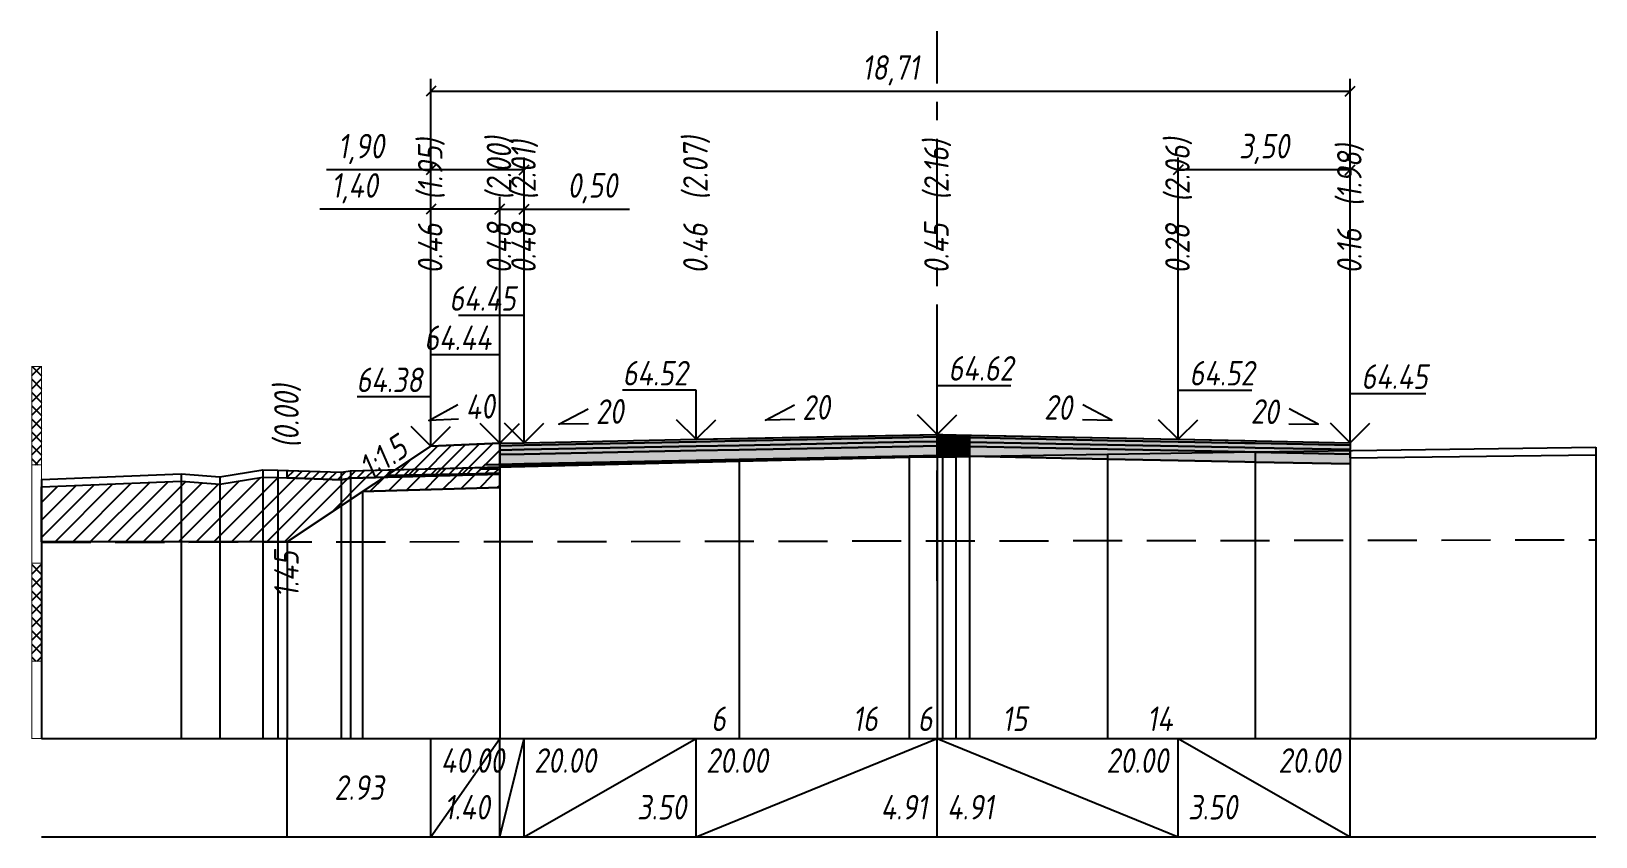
# Model space of a CAD drawing. Extents: x -717 to 1451, y -133302 to 233.
# Drawn here: x 78.9 to 238.2, y -127682 to -127600 of the extents above; entities that cross this region are included whole.
import ezdxf
from ezdxf.enums import TextEntityAlignment as Align

# ---------------------------------------------------------------- set-up
doc = ezdxf.new("R2010")
doc.units = 0
doc.linetypes.add('осевая2', pattern=[1.125, 0.75, -0.125, 0.125, -0.125])
doc.linetypes.add('штриховая', pattern=[0.75, 0.5, -0.25])
for name, color, linetype in [('Интерполированный поперечник', 2, 'Continuous'), ('Код_514', 1, 'Continuous'), ('Контур_0', 7, 'Continuous'), ('Контур_2521', 7, 'Continuous'), ('Контур_2564', 7, 'Continuous'), ('Контур_2660', 7, 'Continuous'), ('Контур_2665', 7, 'Continuous'), ('Контур_400', 7, 'Continuous'), ('Контур_508', 7, 'Continuous'), ('Контур_512', 7, 'Continuous'), ('Контур_513', 7, 'Continuous'), ('Контур_818', 7, 'Continuous'), ('Красный поперечник', 1, 'Continuous'), ('Линейка абсолютных высот', 7, 'Continuous'), ('Объём_2501', 7, 'Continuous'), ('Объём_2564', 7, 'Continuous'), ('Объём_2650', 7, 'Continuous'), ('Объём_2660', 7, 'Continuous'), ('Объём_2661', 7, 'Continuous'), ('Объём_2665', 7, 'Continuous'), ('Объём_2666', 7, 'Continuous'), ('Объём_2667', 7, 'Continuous'), ('Объём_2668', 7, 'Continuous'), ('Объём_2669', 7, 'Continuous'), ('Объём_2675', 7, 'Continuous'), ('Ось', 1, 'осевая2'), ('Откосы', 7, 'Continuous'), ('Отметки покрытия', 7, 'Continuous'), ('Рабочие отметки', 7, 'Continuous'), ('Рабочие отметки доп.', 7, 'Continuous'), ('Слои выравнивания', 7, 'Continuous'), ('Таблица', 7, 'Continuous'), ('Уклоны проезжей части', 7, 'Continuous'), ('Черный поперечник', 3, 'Continuous')]:
    doc.layers.add(name, color=color, linetype=linetype)
for name, color, linetype, true_color in [('Контур_2540', 2, 'Continuous', 0xffff00), ('Контур_2560', 2, 'Continuous', 0xffff00), ('Контур_2561', 7, 'Continuous', 0xff8040), ('Контур_2562', 3, 'Continuous', 0x00ff00), ('Контур_2563', 7, 'Continuous', 0xff8000), ('Контур_2570', 7, 'Continuous', 0x80ff00), ('Контур_2725', 7, 'Continuous', 0x323232), ('Контур_2736', 4, 'Continuous', 0x00ffff), ('Контур_2737', 4, 'Continuous', 0x00ffff), ('Контур_2738', 4, 'Continuous', 0x00ffff), ('Контур_2739', 4, 'Continuous', 0x00ffff), ('Контур_2741', 4, 'Continuous', 0x00ffff), ('Контур_2742', 4, 'Continuous', 0x00ffff), ('Контур_2743', 4, 'Continuous', 0x00ffff), ('Контур_2744', 7, 'Continuous', 0xa4ffff), ('Контур_2745', 7, 'Continuous', 0xa4ffff), ('Контур_2747', 4, 'Continuous', 0x00ffff), ('Контур_2748', 4, 'Continuous', 0x00ffff), ('Контур_2749', 4, 'Continuous', 0x00ffff), ('Контур_2750', 4, 'Continuous', 0x00ffff), ('Контур_2751', 4, 'Continuous', 0x00ffff), ('Контур_2752', 4, 'Continuous', 0x00ffff), ('Контур_2760', 7, 'Continuous', 0x323232), ('Контур_2761', 7, 'Continuous', 0x323232), ('Контур_2762', 7, 'Continuous', 0x323232), ('Контур_2763', 7, 'Continuous', 0x323232), ('Контур_2764', 7, 'Continuous', 0x323232), ('Контур_2765', 7, 'Continuous', 0x323232), ('Контур_402', 7, 'Continuous', 0xff6464), ('Контур_703', 4, 'Continuous', 0x00ffff), ('Контур_705', 4, 'Continuous', 0x00ffff), ('Контур_707', 4, 'Continuous', 0x00ffff), ('Контур_720', 131, 'Continuous', 0xaaffff), ('Объём_2520', 7, 'Continuous', 0x80ffff), ('Объём_2540', 2, 'Continuous', 0xffff00), ('Объём_2560', 2, 'Continuous', 0xffff00), ('Объём_2561', 7, 'Continuous', 0xff8040), ('Объём_2562', 3, 'Continuous', 0x00ff00), ('Объём_2563', 7, 'Continuous', 0xff8000), ('Объём_2570', 7, 'Continuous', 0x80ff00), ('Объём_2600', 7, 'Continuous', 0x808000)]:
    doc.layers.add(name, color=color, linetype=linetype, true_color=true_color)
doc.styles.get("Standard").update_dxf_attribs({"font": 'txt', "height": 2.5})
doc.styles.add('М', font='romand.shx', dxfattribs={"width": 0.8, "oblique": 10, "height": 2.5})
doc.dimstyles.new('ISO-25', dxfattribs={"dimtxt": 2.5, "dimasz": 2.5, "dimexe": 1.25, "dimexo": 0.625, "dimtad": 1, "dimtxsty": 'Standard', "dimcen": 2.5, "dimadec": 0, "dimazin": 0, "dimtfac": 1, "dimtmove": 0, "dimatfit": 3, "dimfxl": 1, "dimarcsym": 0})
pattern_1 = [(45.00000125, (0, 0), (-0.6735192404, 0.673519211), []), (135.0000003, (0, 0), (-0.673519222, -0.67351923), [])]

# ---------------------------------------------------------------- blocks, each defined once
blk = doc.blocks.new('_Oblique')
at = {"color": 0, "linetype": 'ByBlock', "lineweight": -2}
blk.add_line((-0.5, -0.5), (0.5, 0.5), dxfattribs=at)
blk = doc.blocks.new('*D2701')
at = {"color": 0, "lineweight": -2, "transparency": 16777216}
for p, q in [((119.63, -127641.68), (119.63, -127616.89)), ((126.63, -127641.4), (126.63, -127616.89)), ((119.63, -127618.14), (108.32, -127618.14)), ((126.63, -127618.14), (119.63, -127618.14))]:
    blk.add_line(p, q, dxfattribs=at)
at = {"layer": 'Defpoints', "color": 0, "transparency": 16777216}
for p in [(126.63, -127618.14), (119.63, -127642.31), (126.63, -127642.03)]:
    blk.add_point(p, dxfattribs=at)
at = {"color": 0, "lineweight": -2, "transparency": 16777216, "rotation": 180}
blk.add_blockref('_Oblique', (119.63, -127618.14), dxfattribs=at)
at = {"color": 0, "lineweight": -2, "transparency": 16777216}
blk.add_blockref('_Oblique', (126.63, -127618.14), dxfattribs=at)
at = {"color": 0, "transparency": 16777216, "insert": (111.86, -127616.02), "char_height": 2.5, "width": 8.75, "attachment_point": 5, "style": 'М'}
blk.add_mtext('1,40', dxfattribs=at)
blk = doc.blocks.new('*D2702')
at = {"color": 0, "lineweight": -2, "transparency": 16777216}
for p, q in [((126.63, -127641.4), (126.63, -127616.89)), ((129.13, -127641.35), (129.13, -127616.89)), ((126.63, -127618.14), (129.13, -127618.14)), ((129.13, -127618.14), (139.83, -127618.14))]:
    blk.add_line(p, q, dxfattribs=at)
at = {"layer": 'Defpoints', "color": 0, "transparency": 16777216}
for p in [(129.13, -127618.14), (126.63, -127642.03), (129.13, -127641.98)]:
    blk.add_point(p, dxfattribs=at)
at = {"color": 0, "lineweight": -2, "transparency": 16777216, "rotation": 180}
blk.add_blockref('_Oblique', (126.63, -127618.14), dxfattribs=at)
at = {"color": 0, "lineweight": -2, "transparency": 16777216}
blk.add_blockref('_Oblique', (129.13, -127618.14), dxfattribs=at)
at = {"color": 0, "transparency": 16777216, "insert": (136.07, -127616.02), "char_height": 2.5, "width": 9.1667, "attachment_point": 5, "style": 'М'}
blk.add_mtext('0,50', dxfattribs=at)
blk = doc.blocks.new('*D2703')
at = {"color": 0, "lineweight": -2, "transparency": 16777216}
for p, q in [((195.7, -127641), (195.7, -127612.89)), ((213.2, -127641.35), (213.2, -127612.89)), ((213.2, -127614.14), (195.7, -127614.14))]:
    blk.add_line(p, q, dxfattribs=at)
at = {"layer": 'Defpoints', "color": 0, "transparency": 16777216}
for p in [(195.7, -127614.14), (195.7, -127641.63), (213.2, -127641.98)]:
    blk.add_point(p, dxfattribs=at)
at = {"color": 0, "lineweight": -2, "transparency": 16777216, "rotation": 180}
blk.add_blockref('_Oblique', (195.7, -127614.14), dxfattribs=at)
at = {"color": 0, "lineweight": -2, "transparency": 16777216}
blk.add_blockref('_Oblique', (213.2, -127614.14), dxfattribs=at)
at = {"color": 0, "transparency": 16777216, "insert": (204.45, -127612.02), "char_height": 2.5, "width": 9.5833, "attachment_point": 5, "style": 'М'}
blk.add_mtext('3,50', dxfattribs=at)
blk = doc.blocks.new('*D2704')
at = {"color": 0, "lineweight": -2, "transparency": 16777216}
for p, q in [((119.63, -127641.68), (119.63, -127612.89)), ((129.13, -127641.35), (129.13, -127612.89)), ((119.63, -127614.14), (108.99, -127614.14)), ((129.13, -127614.14), (119.63, -127614.14))]:
    blk.add_line(p, q, dxfattribs=at)
at = {"layer": 'Defpoints', "color": 0, "transparency": 16777216}
for p in [(129.13, -127614.14), (119.63, -127642.31), (129.13, -127641.98)]:
    blk.add_point(p, dxfattribs=at)
at = {"color": 0, "lineweight": -2, "transparency": 16777216, "rotation": 180}
blk.add_blockref('_Oblique', (119.63, -127614.14), dxfattribs=at)
at = {"color": 0, "lineweight": -2, "transparency": 16777216}
blk.add_blockref('_Oblique', (129.13, -127614.14), dxfattribs=at)
at = {"color": 0, "transparency": 16777216, "insert": (112.53, -127612.02), "char_height": 2.5, "width": 8.75, "attachment_point": 5, "style": 'М'}
blk.add_mtext('1,90', dxfattribs=at)
blk = doc.blocks.new('*D2705')
at = {"color": 0, "lineweight": -2, "transparency": 16777216}
for p, q in [((119.63, -127641.68), (119.63, -127604.89)), ((119.63, -127606.14), (213.2, -127606.14)), ((213.2, -127641.35), (213.2, -127604.89))]:
    blk.add_line(p, q, dxfattribs=at)
at = {"layer": 'Defpoints', "color": 0, "transparency": 16777216}
for p in [(213.2, -127606.14), (119.63, -127642.31), (213.2, -127641.98)]:
    blk.add_point(p, dxfattribs=at)
at = {"color": 0, "lineweight": -2, "transparency": 16777216, "rotation": 180}
blk.add_blockref('_Oblique', (119.63, -127606.14), dxfattribs=at)
at = {"color": 0, "lineweight": -2, "transparency": 16777216}
blk.add_blockref('_Oblique', (213.2, -127606.14), dxfattribs=at)
at = {"color": 0, "transparency": 16777216, "insert": (166.42, -127604.02), "char_height": 2.5, "width": 10.8333, "attachment_point": 5, "style": 'М'}
blk.add_mtext('18,71', dxfattribs=at)

msp = doc.modelspace()

# ---------------------------------------------------------------- hatches: boundary and pattern name
at = {"layer": 'Линейка абсолютных высот'}
h = msp.add_hatch(dxfattribs=at)
h.set_pattern_fill('ANSI37', scale=0.3, style=0)
h.set_pattern_definition(pattern_1)
h.paths.add_polyline_path([(80, -127644.151), (80, -127634.151), (79, -127634.151), (79, -127644.151)])
h = msp.add_hatch(dxfattribs=at)
h.set_pattern_fill('ANSI37', scale=0.3, style=0)
h.set_pattern_definition(pattern_1)
h.paths.add_polyline_path([(80, -127664.151), (80, -127654.151), (79, -127654.151), (79, -127664.151)])
at = {"layer": 'Объём_2563'}
h = msp.add_hatch(dxfattribs=at)
h.set_pattern_fill('ANSI31', color=256, scale=0.3)
h.paths.add_polyline_path([(119.633, -127642.245), (126.633, -127641.965), (126.633, -127644.115), (125.133, -127644.145), (124.214, -127645.063), (115.133, -127645.245)])
at = {"layer": 'Объём_2570'}
h = msp.add_hatch(dxfattribs=at)
h.set_pattern_fill('ANSI31', color=256, scale=0.2)
h.paths.add_polyline_path([(126.633, -127645.126), (111.43, -127645.504), (110.509, -127645.67), (105, -127645.493), (105, -127644.743), (110.509, -127644.92), (111.43, -127644.754), (126.633, -127644.376)])
at = {"layer": 'Объём_2600'}
h = msp.add_hatch(dxfattribs=at)
h.set_pattern_fill('ANSI31', color=6, scale=0.4)
h.paths.add_polyline_path([(112.682, -127646.879), (105, -127652), (80, -127652), (80, -127646.388), (94.197, -127645.833), (98.129, -127646.137), (102.521, -127645.429), (104.055, -127645.462), (110.509, -127645.67), (111.43, -127645.504), (126.633, -127645.126), (126.633, -127646.46)])
at = {"layer": 'Слои выравнивания'}
for color, points in [(2, [(126.633, -127641.965), (129.133, -127641.915), (146.633, -127641.565), (151.001, -127641.477), (168.3, -127641.132), (171.166, -127641.074), (171.166, -127641.324), (168.3, -127641.382), (151.001, -127641.727), (146.633, -127641.815), (129.133, -127642.165), (126.633, -127642.215)]), (2, [(171.166, -127641.074), (171.707, -127641.085), (171.707, -127641.335), (171.166, -127641.324)]), (2, [(171.707, -127641.085), (173.079, -127641.112), (173.079, -127641.362), (171.707, -127641.335)]), (2, [(173.079, -127641.112), (174.451, -127641.14), (174.451, -127641.39), (173.079, -127641.362)]), (2, [(174.451, -127641.14), (188.494, -127641.421), (195.699, -127641.565), (202.475, -127641.7), (203.541, -127641.722), (213.199, -127641.915), (213.199, -127642.165), (203.541, -127641.972), (202.475, -127641.95), (195.699, -127641.815), (188.494, -127641.671), (174.451, -127641.39)]), (3, [(126.633, -127642.215), (129.133, -127642.165), (146.633, -127641.815), (151.001, -127641.727), (168.3, -127641.382), (171.166, -127641.324), (171.166, -127641.774), (168.3, -127641.832), (151.001, -127642.177), (146.633, -127642.265), (129.133, -127642.615), (126.633, -127642.665)]), (4, [(126.633, -127642.665), (129.133, -127642.615), (146.633, -127642.265), (151.001, -127642.177), (168.3, -127641.832), (171.166, -127641.774), (171.166, -127642.224), (168.3, -127642.282), (151.001, -127642.627), (146.633, -127642.715), (129.133, -127643.065), (126.633, -127643.115)]), (5, [(126.633, -127643.115), (129.133, -127643.065), (146.633, -127642.715), (151.001, -127642.627), (168.3, -127642.282), (171.166, -127642.224), (171.166, -127643.224), (168.3, -127643.282), (151.001, -127643.627), (146.633, -127643.715), (129.133, -127644.065), (126.633, -127644.115)]), (3, [(171.166, -127641.324), (171.707, -127641.335), (171.707, -127641.785), (171.166, -127641.774)]), (4, [(171.166, -127641.774), (171.707, -127641.785), (171.707, -127642.235), (171.166, -127642.224)]), (5, [(171.166, -127642.224), (171.707, -127642.235), (171.707, -127643.235), (171.166, -127643.224)]), (3, [(171.707, -127641.335), (173.079, -127641.362), (173.079, -127641.812), (171.707, -127641.785)]), (4, [(171.707, -127641.785), (173.079, -127641.812), (173.079, -127642.262), (171.707, -127642.235)]), (5, [(171.707, -127642.235), (173.079, -127642.262), (173.079, -127643.262), (171.707, -127643.235)]), (3, [(173.079, -127641.362), (174.451, -127641.39), (174.451, -127641.84), (173.079, -127641.812)]), (4, [(173.079, -127641.812), (174.451, -127641.84), (174.451, -127642.29), (173.079, -127642.262)]), (5, [(173.079, -127642.262), (174.451, -127642.29), (174.451, -127643.29), (173.079, -127643.262)]), (3, [(174.451, -127641.39), (188.494, -127641.671), (195.699, -127641.815), (202.475, -127641.95), (203.541, -127641.972), (213.199, -127642.165), (213.199, -127642.615), (203.541, -127642.422), (202.475, -127642.4), (195.699, -127642.265), (188.494, -127642.121), (174.451, -127641.84)]), (4, [(174.451, -127641.84), (188.494, -127642.121), (195.699, -127642.265), (202.475, -127642.4), (203.541, -127642.422), (213.199, -127642.615), (213.199, -127643.065), (203.541, -127642.872), (202.475, -127642.85), (195.699, -127642.715), (188.494, -127642.571), (174.451, -127642.29)]), (5, [(174.451, -127642.29), (188.494, -127642.571), (195.699, -127642.715), (202.475, -127642.85), (203.541, -127642.872), (213.199, -127643.065), (213.199, -127644.065), (203.541, -127643.872), (202.475, -127643.85), (195.699, -127643.715), (188.494, -127643.571), (174.451, -127643.29)]), (7, [(126.633, -127644.115), (129.133, -127644.065), (146.633, -127643.715), (151.001, -127643.627), (168.3, -127643.282), (171.166, -127643.224), (171.166, -127643.274), (168.3, -127643.332), (151.001, -127643.677), (146.633, -127643.765), (129.133, -127644.115), (126.633, -127644.165)]), (6, [(126.633, -127644.165), (129.133, -127644.115), (146.633, -127643.765), (151.001, -127643.677), (168.3, -127643.332), (171.166, -127643.274), (171.166, -127643.344), (168.3, -127643.391), (151.001, -127643.77), (146.633, -127643.879), (129.133, -127644.314), (126.633, -127644.376)]), (7, [(171.166, -127643.224), (171.707, -127643.235), (171.707, -127643.285), (171.166, -127643.274)]), (6, [(171.166, -127643.274), (171.707, -127643.285), (171.707, -127643.335), (171.166, -127643.344)]), (7, [(171.707, -127643.235), (173.079, -127643.262), (173.079, -127643.312), (171.707, -127643.285)]), (6, [(171.707, -127643.285), (173.079, -127643.312), (173.079, -127643.362), (171.707, -127643.335)]), (7, [(173.079, -127643.262), (174.451, -127643.29), (174.451, -127643.34), (173.079, -127643.312)])]:
    msp.add_hatch(color=color, dxfattribs=at).paths.add_polyline_path(points)

# ---------------------------------------------------------------- linework, layer by layer
at = {"layer": 'Интерполированный поперечник', "linetype": 'штриховая', "ltscale": 10, "flags": 128}
msp.add_lwpolyline([(80, -127652.039), (238.199, -127651.791)], dxfattribs=at)
at = {"layer": 'Код_514'}
for p, q in [((105, -127682), (105, -127672)), ((119.633, -127682), (119.633, -127672)), ((119.633, -127682), (126.633, -127672)), ((126.633, -127682), (126.633, -127672)), ((126.633, -127682), (129.133, -127672)), ((129.133, -127682), (129.133, -127672)), ((129.133, -127682), (146.633, -127672)), ((146.633, -127682), (146.633, -127672)), ((146.633, -127682), (171.166, -127672)), ((171.166, -127682), (171.166, -127672)), ((171.166, -127672), (195.699, -127682)), ((195.699, -127682), (195.699, -127672)), ((195.699, -127672), (213.199, -127682)), ((213.199, -127682), (213.199, -127672))]:
    msp.add_line(p, q, dxfattribs=at)
at = {"layer": 'Контур_0', "flags": 128}
for points in [[(119.633, -127642.245), (105, -127652), (105, -127652), (105, -127652), (105, -127652), (105, -127652), (105, -127652), (105, -127652), (105, -127652), (105, -127652), (105, -127652), (105, -127652), (105, -127652), (105, -127652), (105, -127652), (105, -127652)], [(119.633, -127642.245), (105, -127652), (105, -127652), (105, -127652), (105, -127652), (105, -127652), (105, -127652), (105, -127652), (105, -127652), (105, -127652), (105, -127652), (105, -127652), (105, -127652), (105, -127652), (105, -127652), (105, -127652), (105, -127652), (105, -127652), (105, -127652), (105, -127652), (105, -127652), (105, -127652), (105, -127652), (105, -127652), (105, -127652), (105, -127652), (105, -127652), (105, -127652), (105, -127652), (105, -127652)], [(213.199, -127641.915), (213.199, -127645.965)], [(115.133, -127645.245), (124.214, -127645.063), (125.133, -127644.145), (126.633, -127644.115)], [(125.133, -127644.145), (126.633, -127644.115), (126.633, -127645.015), (124.214, -127645.063), (125.133, -127644.145), (125.133, -127644.145)]]:
    msp.add_lwpolyline(points, dxfattribs=at)
at = {"layer": 'Контур_2521', "color": 250, "flags": 128}
msp.add_lwpolyline([(124.674, -127644.604), (126.633, -127644.565)], dxfattribs=at)
at = {"layer": 'Контур_2540', "flags": 128}
msp.add_lwpolyline([(124.214, -127645.063), (126.633, -127645.015), (126.633, -127646.46), (112.682, -127646.879), (115.133, -127645.245), (124.214, -127645.063), (124.214, -127645.063)], dxfattribs=at)
at = {"layer": 'Контур_2560', "flags": 128}
msp.add_lwpolyline([(119.633, -127642.245), (119.633, -127642.245), (119.633, -127642.245), (126.633, -127641.965)], dxfattribs=at)
at = {"layer": 'Контур_2561', "flags": 128}
msp.add_lwpolyline([(126.633, -127641.965), (126.633, -127641.965), (119.633, -127642.245), (119.633, -127642.245), (126.633, -127641.965)], dxfattribs=at)
at = {"layer": 'Контур_2562', "flags": 128}
msp.add_lwpolyline([(119.633, -127642.245), (119.633, -127642.245), (119.633, -127642.245), (119.633, -127642.245), (119.633, -127642.245)], dxfattribs=at)
at = {"layer": 'Контур_2563', "flags": 128}
msp.add_lwpolyline([(119.633, -127642.245), (126.633, -127641.965), (126.633, -127644.115), (125.133, -127644.145), (124.214, -127645.063), (115.133, -127645.245), (119.633, -127642.245), (119.633, -127642.245)], dxfattribs=at)
at = {"layer": 'Контур_2564', "flags": 128}
msp.add_lwpolyline([(119.633, -127642.245), (126.633, -127641.965)], dxfattribs=at)
at = {"layer": 'Контур_2570', "flags": 128}
for points in [[(213.199, -127643.458), (238.199, -127643.129)], [(80, -127646.388), (94.197, -127645.833), (98.129, -127646.137), (102.521, -127645.429), (104.055, -127645.462), (110.509, -127645.67), (111.43, -127645.504), (126.633, -127645.126)]]:
    msp.add_lwpolyline(points, dxfattribs=at)
at = {"layer": 'Контур_2660', "flags": 128}
msp.add_lwpolyline([(112.682, -127646.879), (126.633, -127646.46)], dxfattribs=at)
at = {"layer": 'Контур_2665', "flags": 128}
msp.add_lwpolyline([(119.633, -127642.245), (119.633, -127642.245)], dxfattribs=at)
at = {"layer": 'Контур_2725', "flags": 128}
msp.add_lwpolyline([(126.633, -127644.376), (129.133, -127644.314), (146.633, -127643.879), (151.001, -127643.77), (168.3, -127643.391), (171.166, -127643.344), (171.707, -127643.335), (173.079, -127643.362), (173.079, -127643.312), (174.451, -127643.34), (174.451, -127643.29), (188.494, -127643.571), (195.699, -127643.715), (202.475, -127643.85), (203.541, -127643.872), (213.199, -127644.065)], dxfattribs=at)
at = {"layer": 'Контур_2736', "flags": 128}
msp.add_lwpolyline([(119.633, -127642.245), (105, -127652)], dxfattribs=at)
at = {"layer": 'Контур_2737', "flags": 128}
msp.add_lwpolyline([(105, -127652), (105, -127652)], dxfattribs=at)
at = {"layer": 'Контур_2738', "flags": 128}
msp.add_lwpolyline([(105, -127652), (105, -127652)], dxfattribs=at)
at = {"layer": 'Контур_2739', "flags": 128}
msp.add_lwpolyline([(105, -127652), (105, -127652)], dxfattribs=at)
at = {"layer": 'Контур_2741', "flags": 128}
msp.add_lwpolyline([(105, -127652), (105, -127652)], dxfattribs=at)
at = {"layer": 'Контур_2742', "flags": 128}
msp.add_lwpolyline([(105, -127652), (105, -127652)], dxfattribs=at)
at = {"layer": 'Контур_2743', "flags": 128}
msp.add_lwpolyline([(105, -127652), (105, -127652)], dxfattribs=at)
at = {"layer": 'Контур_2744', "flags": 128}
msp.add_lwpolyline([(105, -127652), (105, -127652)], dxfattribs=at)
msp.add_lwpolyline([(105, -127652), (105, -127652)], dxfattribs=at)
msp.add_lwpolyline([(105, -127652), (105, -127652)], dxfattribs=at)
msp.add_lwpolyline([(105, -127652), (105, -127652)], dxfattribs=at)
msp.add_lwpolyline([(105, -127652), (105, -127652)], dxfattribs=at)
msp.add_lwpolyline([(105, -127652), (105, -127652)], dxfattribs=at)
at = {"layer": 'Контур_2745', "flags": 128}
msp.add_lwpolyline([(105, -127652), (105, -127652)], dxfattribs=at)
msp.add_lwpolyline([(105, -127652), (105, -127652)], dxfattribs=at)
msp.add_lwpolyline([(105, -127652), (105, -127652)], dxfattribs=at)
msp.add_lwpolyline([(105, -127652), (105, -127652)], dxfattribs=at)
msp.add_lwpolyline([(105, -127652), (105, -127652)], dxfattribs=at)
msp.add_lwpolyline([(105, -127652), (105, -127652)], dxfattribs=at)
at = {"layer": 'Контур_2747', "flags": 128}
msp.add_lwpolyline([(105, -127652), (105, -127652)], dxfattribs=at)
at = {"layer": 'Контур_2748', "flags": 128}
msp.add_lwpolyline([(105, -127652), (105, -127652)], dxfattribs=at)
at = {"layer": 'Контур_2749', "flags": 128}
msp.add_lwpolyline([(105, -127652), (105, -127652)], dxfattribs=at)
at = {"layer": 'Контур_2750', "flags": 128}
msp.add_lwpolyline([(105, -127652), (105, -127652)], dxfattribs=at)
at = {"layer": 'Контур_2751', "flags": 128}
msp.add_lwpolyline([(105, -127652), (105, -127652)], dxfattribs=at)
at = {"layer": 'Контур_2752', "flags": 128}
msp.add_lwpolyline([(105, -127652), (105, -127652)], dxfattribs=at)
at = {"layer": 'Контур_2760', "flags": 128}
msp.add_lwpolyline([(126.633, -127641.965), (129.133, -127641.915), (146.633, -127641.565), (151.001, -127641.477), (168.3, -127641.132), (171.166, -127641.074), (171.707, -127641.085), (173.079, -127641.112), (174.451, -127641.14), (188.494, -127641.421), (195.699, -127641.565), (202.475, -127641.7), (203.541, -127641.722), (213.199, -127641.915)], dxfattribs=at)
at = {"layer": 'Контур_2761', "flags": 128}
msp.add_lwpolyline([(126.633, -127642.215), (129.133, -127642.165), (146.633, -127641.815), (151.001, -127641.727), (168.3, -127641.382), (171.166, -127641.324), (171.707, -127641.335), (173.079, -127641.362), (174.451, -127641.39), (188.494, -127641.671), (195.699, -127641.815), (202.475, -127641.95), (203.541, -127641.972), (213.199, -127642.165)], dxfattribs=at)
at = {"layer": 'Контур_2762', "flags": 128}
msp.add_lwpolyline([(126.633, -127642.665), (129.133, -127642.615), (146.633, -127642.265), (151.001, -127642.177), (168.3, -127641.832), (171.166, -127641.774), (171.707, -127641.785), (173.079, -127641.812), (174.451, -127641.84), (188.494, -127642.121), (195.699, -127642.265), (202.475, -127642.4), (203.541, -127642.422), (213.199, -127642.615)], dxfattribs=at)
at = {"layer": 'Контур_2763', "flags": 128}
msp.add_lwpolyline([(126.633, -127643.115), (129.133, -127643.065), (146.633, -127642.715), (151.001, -127642.627), (168.3, -127642.282), (171.166, -127642.224), (171.707, -127642.235), (173.079, -127642.262), (174.451, -127642.29), (188.494, -127642.571), (195.699, -127642.715), (202.475, -127642.85), (203.541, -127642.872), (213.199, -127643.065)], dxfattribs=at)
at = {"layer": 'Контур_2764', "flags": 128}
msp.add_lwpolyline([(126.633, -127644.115), (129.133, -127644.065), (146.633, -127643.715), (151.001, -127643.627), (168.3, -127643.282), (171.166, -127643.224), (171.707, -127643.235), (173.079, -127643.262), (174.451, -127643.29)], dxfattribs=at)
at = {"layer": 'Контур_2765', "flags": 128}
msp.add_lwpolyline([(126.633, -127644.165), (129.133, -127644.115), (146.633, -127643.765), (151.001, -127643.677), (168.3, -127643.332), (171.166, -127643.274), (171.707, -127643.285), (173.079, -127643.312)], dxfattribs=at)
at = {"layer": 'Контур_400', "flags": 128}
for points in [[(126.633, -127641.965), (129.133, -127641.915), (129.133, -127641.915), (129.133, -127641.915), (129.133, -127641.915), (129.133, -127641.915), (129.133, -127641.915), (146.633, -127641.565), (171.166, -127641.074)], [(171.166, -127641.074), (195.699, -127641.565), (213.199, -127641.915)]]:
    msp.add_lwpolyline(points, dxfattribs=at)
at = {"layer": 'Контур_402', "flags": 128}
msp.add_lwpolyline([(112.682, -127646.879), (126.633, -127646.46), (126.633, -127644.376), (151.001, -127643.77), (168.3, -127643.391), (171.166, -127643.344), (171.707, -127643.335), (173.079, -127643.362), (173.079, -127643.312), (174.451, -127643.34), (174.451, -127643.29), (213.199, -127644.065)], dxfattribs=at)
at = {"layer": 'Контур_508', "flags": 128}
msp.add_lwpolyline([(105, -127652), (112.682, -127646.879), (126.633, -127646.46), (126.633, -127644.376), (151.001, -127643.77), (168.3, -127643.391), (171.166, -127643.344), (171.707, -127643.335), (173.079, -127643.362), (173.079, -127643.312), (174.451, -127643.34), (174.451, -127643.29), (213.199, -127644.065)], dxfattribs=at)
at = {"layer": 'Контур_512', "flags": 128}
msp.add_lwpolyline([(105, -127652), (112.682, -127646.879), (126.633, -127646.46)], dxfattribs=at)
at = {"layer": 'Контур_513', "flags": 128}
msp.add_lwpolyline([(105, -127652), (112.682, -127646.879), (126.633, -127646.46), (126.633, -127644.376), (151.001, -127643.77), (168.3, -127643.391), (171.166, -127643.344), (171.707, -127643.335), (173.079, -127643.362), (173.079, -127643.312), (174.451, -127643.34), (174.451, -127643.29), (213.199, -127644.065)], dxfattribs=at)
at = {"layer": 'Контур_703', "flags": 128}
for points in [[(119.633, -127642.245), (105, -127652)], [(105, -127652), (105, -127652)]]:
    msp.add_lwpolyline(points, dxfattribs=at)
at = {"layer": 'Контур_705', "flags": 128}
msp.add_lwpolyline([(105, -127652), (105, -127652)], dxfattribs=at)
at = {"layer": 'Контур_707', "flags": 128}
msp.add_lwpolyline([(105, -127652), (105, -127652)], dxfattribs=at)
at = {"layer": 'Контур_720', "flags": 128}
msp.add_lwpolyline([(105, -127652), (105, -127652)], dxfattribs=at)
at = {"layer": 'Контур_818', "flags": 128}
msp.add_lwpolyline([(105, -127645.493), (110.509, -127645.67), (111.43, -127645.504), (126.633, -127645.126)], dxfattribs=at)
at = {"layer": 'Красный поперечник'}
for p, q in [((146.633, -127641.565), (171.166, -127641.074)), ((171.166, -127641.074), (195.699, -127641.565)), ((105, -127652), (119.633, -127642.245)), ((119.633, -127642.245), (126.633, -127641.965)), ((126.633, -127641.965), (129.133, -127641.915)), ((129.133, -127641.915), (146.633, -127641.565)), ((195.699, -127641.565), (213.199, -127641.915)), ((112.682, -127646.879), (112.682, -127672)), ((126.633, -127646.46), (126.633, -127672)), ((105, -127652), (105, -127672))]:
    msp.add_line(p, q, dxfattribs=at)
at = {"layer": 'Линейка абсолютных высот', "color": 7, "const_width": 0.1, "flags": 128}
for points in [[(80, -127644.151), (80, -127634.151), (79, -127634.151), (79, -127644.151), (80, -127644.151)], [(80, -127654.151), (80, -127644.151), (79, -127644.151), (79, -127654.151), (80, -127654.151)], [(80, -127664.151), (80, -127654.151), (79, -127654.151), (79, -127664.151), (80, -127664.151)], [(80, -127672), (80, -127664.151), (79, -127664.151), (79, -127672), (80, -127672)]]:
    msp.add_lwpolyline(points, dxfattribs=at)
at = {"layer": 'Объём_2501', "flags": 128}
for points in [[(126.633, -127641.965), (129.133, -127641.915), (129.133, -127641.915), (129.133, -127641.915), (129.133, -127641.915), (129.133, -127641.915), (129.133, -127641.915), (146.633, -127641.565), (171.166, -127641.074)], [(171.166, -127641.074), (195.699, -127641.565), (213.199, -127641.915)]]:
    msp.add_lwpolyline(points, dxfattribs=at)
at = {"layer": 'Объём_2520', "color": 250, "flags": 128}
msp.add_lwpolyline([(125.133, -127644.145), (126.633, -127644.115), (126.633, -127645.015), (124.214, -127645.063), (125.133, -127644.145), (125.133, -127644.145)], dxfattribs=at)
at = {"layer": 'Объём_2540', "flags": 128}
msp.add_lwpolyline([(124.214, -127645.063), (126.633, -127645.015), (126.633, -127646.46), (112.682, -127646.879), (115.133, -127645.245), (124.214, -127645.063), (124.214, -127645.063)], dxfattribs=at)
at = {"layer": 'Объём_2560', "flags": 128}
msp.add_lwpolyline([(119.633, -127642.245), (119.633, -127642.245), (119.633, -127642.245), (126.633, -127641.965)], dxfattribs=at)
at = {"layer": 'Объём_2561', "flags": 128}
msp.add_lwpolyline([(126.633, -127641.965), (126.633, -127641.965), (119.633, -127642.245), (119.633, -127642.245), (126.633, -127641.965)], dxfattribs=at)
at = {"layer": 'Объём_2562', "flags": 128}
msp.add_lwpolyline([(119.633, -127642.245), (119.633, -127642.245), (119.633, -127642.245), (119.633, -127642.245), (119.633, -127642.245)], dxfattribs=at)
at = {"layer": 'Объём_2563', "color": 250, "flags": 128}
msp.add_lwpolyline([(119.633, -127642.245), (126.633, -127641.965), (126.633, -127644.115), (125.133, -127644.145), (124.214, -127645.063), (115.133, -127645.245), (119.633, -127642.245), (119.633, -127642.245)], dxfattribs=at)
at = {"layer": 'Объём_2564', "flags": 128}
msp.add_lwpolyline([(119.633, -127642.245), (126.633, -127641.965)], dxfattribs=at)
at = {"layer": 'Объём_2570', "flags": 128}
for points in [[(213.199, -127643.458), (213.199, -127643.458), (213.199, -127643.458), (213.199, -127643.458), (213.199, -127642.708), (213.199, -127642.708), (213.199, -127642.708), (213.199, -127642.708), (213.199, -127643.458), (213.199, -127643.458)], [(126.633, -127645.126), (126.633, -127645.126), (126.633, -127645.126), (111.43, -127645.504), (110.509, -127645.67), (105, -127645.493), (105, -127644.743), (110.509, -127644.92), (111.43, -127644.754), (126.633, -127644.376), (126.633, -127644.376), (126.633, -127644.376), (126.633, -127645.126), (126.633, -127645.126)]]:
    msp.add_lwpolyline(points, dxfattribs=at)
at = {"layer": 'Объём_2650', "color": 6, "flags": 128}
msp.add_lwpolyline([(112.682, -127646.879), (105, -127652), (80, -127652), (80, -127646.388), (94.197, -127645.833), (98.129, -127646.137), (102.521, -127645.429), (104.055, -127645.462), (110.509, -127645.67), (111.43, -127645.504), (126.633, -127645.126), (126.633, -127646.46), (112.682, -127646.879), (112.682, -127646.879)], dxfattribs=at)
at = {"layer": 'Объём_2660', "flags": 128}
msp.add_lwpolyline([(112.682, -127646.879), (126.633, -127646.46)], dxfattribs=at)
at = {"layer": 'Объём_2661', "flags": 128}
msp.add_lwpolyline([(119.633, -127642.245), (105, -127652)], dxfattribs=at)
at = {"layer": 'Объём_2665', "flags": 128}
msp.add_lwpolyline([(119.633, -127642.245), (119.633, -127642.245)], dxfattribs=at)
at = {"layer": 'Объём_2666', "flags": 128}
msp.add_lwpolyline([(119.633, -127642.245), (105, -127652)], dxfattribs=at)
at = {"layer": 'Объём_2667', "flags": 128}
msp.add_lwpolyline([(105, -127652), (105, -127652)], dxfattribs=at)
msp.add_lwpolyline([(105, -127652), (105, -127652)], dxfattribs=at)
at = {"layer": 'Объём_2668', "flags": 128}
msp.add_lwpolyline([(105, -127652), (105, -127652)], dxfattribs=at)
msp.add_lwpolyline([(105, -127652), (105, -127652)], dxfattribs=at)
at = {"layer": 'Объём_2669', "flags": 128}
msp.add_lwpolyline([(105, -127652), (105, -127652)], dxfattribs=at)
msp.add_lwpolyline([(105, -127652), (105, -127652)], dxfattribs=at)
at = {"layer": 'Объём_2675', "flags": 128}
msp.add_lwpolyline([(105, -127652), (105, -127652)], dxfattribs=at)
msp.add_lwpolyline([(105, -127652), (105, -127652)], dxfattribs=at)
msp.add_lwpolyline([(105, -127652), (105, -127652)], dxfattribs=at)
msp.add_lwpolyline([(105, -127652), (105, -127652)], dxfattribs=at)
msp.add_lwpolyline([(105, -127652), (105, -127652)], dxfattribs=at)
msp.add_lwpolyline([(105, -127652), (105, -127652)], dxfattribs=at)
msp.add_lwpolyline([(105, -127652), (105, -127652)], dxfattribs=at)
msp.add_lwpolyline([(105, -127652), (105, -127652)], dxfattribs=at)
msp.add_lwpolyline([(105, -127652), (105, -127652)], dxfattribs=at)
msp.add_lwpolyline([(105, -127652), (105, -127652)], dxfattribs=at)
msp.add_lwpolyline([(105, -127652), (105, -127652)], dxfattribs=at)
msp.add_lwpolyline([(105, -127652), (105, -127652)], dxfattribs=at)
at = {"layer": 'Ось', "ltscale": 15}
msp.add_line((171.166, -127655.971), (171.166, -127600.045), dxfattribs=at)
at = {"layer": 'Откосы', "color": 1, "flags": 128}
for points in [[(122.425, -127639.517), (119.428, -127639.637), (122.365, -127638.018)], [(135.657, -127639.973), (132.657, -127640.033), (135.627, -127638.473)], [(156.673, -127639.553), (153.674, -127639.613), (156.643, -127638.053)], [(185.946, -127639.553), (188.945, -127639.613), (185.976, -127638.053)], [(206.962, -127639.973), (209.962, -127640.033), (206.992, -127638.473)]]:
    msp.add_lwpolyline(points, dxfattribs=at)
at = {"layer": 'Отметки покрытия', "color": 1}
for p, q in [((129.133, -127628.965), (122.433, -127628.965)), ((129.133, -127641.915), (129.133, -127628.965)), ((126.633, -127632.965), (119.733, -127632.965)), ((126.633, -127641.965), (126.633, -127632.965)), ((171.166, -127641.074), (171.166, -127636.074)), ((171.166, -127636.074), (178.666, -127636.074)), ((119.633, -127637.245), (112.133, -127637.245)), ((119.633, -127642.245), (119.633, -127637.245)), ((146.633, -127636.565), (139.133, -127636.565)), ((146.633, -127641.565), (146.633, -127636.565)), ((195.699, -127641.565), (195.699, -127636.565)), ((195.699, -127636.565), (203.199, -127636.565)), ((213.199, -127641.915), (213.199, -127636.915)), ((213.199, -127636.915), (220.899, -127636.915)), ((146.633, -127641.565), (144.633, -127639.565)), ((146.633, -127641.565), (148.633, -127639.565)), ((171.166, -127641.074), (169.166, -127639.074)), ((171.166, -127641.074), (173.166, -127639.074)), ((195.699, -127641.565), (193.699, -127639.565)), ((195.699, -127641.565), (197.699, -127639.565)), ((119.633, -127642.245), (117.633, -127640.245)), ((119.633, -127642.245), (121.633, -127640.245)), ((126.633, -127641.965), (124.633, -127639.965)), ((126.633, -127641.965), (128.633, -127639.965)), ((129.133, -127641.915), (127.133, -127639.915)), ((129.133, -127641.915), (131.133, -127639.915)), ((213.199, -127641.915), (211.199, -127639.915)), ((213.199, -127641.915), (215.199, -127639.915))]:
    msp.add_line(p, q, dxfattribs=at)
at = {"layer": 'Слои выравнивания'}
for p, q in [((171.166, -127641.074), (171.166, -127672)), ((171.707, -127641.085), (171.707, -127672)), ((173.079, -127641.112), (173.079, -127672)), ((173.079, -127641.112), (173.079, -127672)), ((174.451, -127641.14), (174.451, -127672)), ((174.451, -127641.14), (174.451, -127672)), ((126.633, -127641.965), (126.633, -127672)), ((213.199, -127641.915), (213.199, -127672))]:
    msp.add_line(p, q, dxfattribs=at)
at = {"layer": 'Слои выравнивания', "color": 2, "flags": 128}
for points in [[(126.633, -127641.965), (129.133, -127641.915), (146.633, -127641.565), (151.001, -127641.477), (168.3, -127641.132), (171.166, -127641.074), (171.166, -127641.324), (168.3, -127641.382), (151.001, -127641.727), (146.633, -127641.815), (129.133, -127642.165), (126.633, -127642.215)], [(171.166, -127641.074), (171.707, -127641.085), (171.707, -127641.335), (171.166, -127641.324)], [(171.707, -127641.085), (173.079, -127641.112), (173.079, -127641.362), (171.707, -127641.335)], [(173.079, -127641.112), (173.079, -127641.362)], [(173.079, -127641.112), (174.451, -127641.14), (174.451, -127641.39), (173.079, -127641.362)], [(174.451, -127641.14), (174.451, -127641.39)], [(174.451, -127641.14), (188.494, -127641.421), (195.699, -127641.565), (202.475, -127641.7), (203.541, -127641.722), (213.199, -127641.915), (213.199, -127642.165), (203.541, -127641.972), (202.475, -127641.95), (195.699, -127641.815), (188.494, -127641.671), (174.451, -127641.39)]]:
    msp.add_lwpolyline(points, close=True, dxfattribs=at)
at = {"layer": 'Слои выравнивания', "color": 3, "flags": 128}
for points in [[(126.633, -127642.215), (129.133, -127642.165), (146.633, -127641.815), (151.001, -127641.727), (168.3, -127641.382), (171.166, -127641.324), (171.166, -127641.774), (168.3, -127641.832), (151.001, -127642.177), (146.633, -127642.265), (129.133, -127642.615), (126.633, -127642.665)], [(171.166, -127641.324), (171.707, -127641.335), (171.707, -127641.785), (171.166, -127641.774)], [(171.707, -127641.335), (173.079, -127641.362), (173.079, -127641.812), (171.707, -127641.785)], [(173.079, -127641.362), (173.079, -127641.812)], [(173.079, -127641.362), (174.451, -127641.39), (174.451, -127641.84), (173.079, -127641.812)], [(174.451, -127641.39), (174.451, -127641.84)], [(174.451, -127641.39), (188.494, -127641.671), (195.699, -127641.815), (202.475, -127641.95), (203.541, -127641.972), (213.199, -127642.165), (213.199, -127642.615), (203.541, -127642.422), (202.475, -127642.4), (195.699, -127642.265), (188.494, -127642.121), (174.451, -127641.84)]]:
    msp.add_lwpolyline(points, close=True, dxfattribs=at)
at = {"layer": 'Слои выравнивания', "color": 4, "flags": 128}
for points in [[(126.633, -127642.665), (129.133, -127642.615), (146.633, -127642.265), (151.001, -127642.177), (168.3, -127641.832), (171.166, -127641.774), (171.166, -127642.224), (168.3, -127642.282), (151.001, -127642.627), (146.633, -127642.715), (129.133, -127643.065), (126.633, -127643.115)], [(171.166, -127641.774), (171.707, -127641.785), (171.707, -127642.235), (171.166, -127642.224)], [(171.707, -127641.785), (173.079, -127641.812), (173.079, -127642.262), (171.707, -127642.235)], [(173.079, -127641.812), (173.079, -127642.262)], [(173.079, -127641.812), (174.451, -127641.84), (174.451, -127642.29), (173.079, -127642.262)], [(174.451, -127641.84), (174.451, -127642.29)], [(174.451, -127641.84), (188.494, -127642.121), (195.699, -127642.265), (202.475, -127642.4), (203.541, -127642.422), (213.199, -127642.615), (213.199, -127643.065), (203.541, -127642.872), (202.475, -127642.85), (195.699, -127642.715), (188.494, -127642.571), (174.451, -127642.29)]]:
    msp.add_lwpolyline(points, close=True, dxfattribs=at)
at = {"layer": 'Слои выравнивания', "color": 5, "flags": 128}
for points in [[(126.633, -127643.115), (129.133, -127643.065), (146.633, -127642.715), (151.001, -127642.627), (168.3, -127642.282), (171.166, -127642.224), (171.166, -127643.224), (168.3, -127643.282), (151.001, -127643.627), (146.633, -127643.715), (129.133, -127644.065), (126.633, -127644.115)], [(171.166, -127642.224), (171.707, -127642.235), (171.707, -127643.235), (171.166, -127643.224)], [(171.707, -127642.235), (173.079, -127642.262), (173.079, -127643.262), (171.707, -127643.235)], [(173.079, -127642.262), (173.079, -127643.262)], [(173.079, -127642.262), (174.451, -127642.29), (174.451, -127643.29), (173.079, -127643.262)], [(174.451, -127642.29), (174.451, -127643.29)], [(174.451, -127642.29), (188.494, -127642.571), (195.699, -127642.715), (202.475, -127642.85), (203.541, -127642.872), (213.199, -127643.065), (213.199, -127644.065), (203.541, -127643.872), (202.475, -127643.85), (195.699, -127643.715), (188.494, -127643.571), (174.451, -127643.29)]]:
    msp.add_lwpolyline(points, close=True, dxfattribs=at)
at = {"layer": 'Слои выравнивания', "color": 7, "flags": 128}
for points in [[(126.633, -127644.115), (129.133, -127644.065), (146.633, -127643.715), (151.001, -127643.627), (168.3, -127643.282), (171.166, -127643.224), (171.166, -127643.274), (168.3, -127643.332), (151.001, -127643.677), (146.633, -127643.765), (129.133, -127644.115), (126.633, -127644.165)], [(171.166, -127643.224), (171.707, -127643.235), (171.707, -127643.285), (171.166, -127643.274)], [(171.707, -127643.235), (173.079, -127643.262), (173.079, -127643.312), (171.707, -127643.285)], [(173.079, -127643.262), (173.079, -127643.312)], [(173.079, -127643.262), (174.451, -127643.29), (174.451, -127643.34), (173.079, -127643.312)]]:
    msp.add_lwpolyline(points, close=True, dxfattribs=at)
at = {"layer": 'Слои выравнивания', "color": 6, "flags": 128}
for points in [[(126.633, -127644.165), (129.133, -127644.115), (146.633, -127643.765), (151.001, -127643.677), (168.3, -127643.332), (171.166, -127643.274), (171.166, -127643.344), (168.3, -127643.391), (151.001, -127643.77), (146.633, -127643.879), (129.133, -127644.314), (126.633, -127644.376)], [(171.166, -127643.274), (171.707, -127643.285), (171.707, -127643.335), (171.166, -127643.344)], [(171.707, -127643.285), (173.079, -127643.312), (173.079, -127643.362), (171.707, -127643.335)]]:
    msp.add_lwpolyline(points, close=True, dxfattribs=at)
at = {"layer": 'Таблица'}
for p, q in [((80, -127672), (238.199, -127672)), ((80, -127682), (238.199, -127682))]:
    msp.add_line(p, q, dxfattribs=at)
at = {"layer": 'Черный поперечник', "color": 7}
for p, q in [((238.199, -127642.379), (238.199, -127672)), ((151.001, -127643.77), (151.001, -127672)), ((168.3, -127643.391), (168.3, -127672)), ((171.166, -127643.344), (171.166, -127672)), ((188.494, -127643.059), (188.494, -127672)), ((203.541, -127642.835), (203.541, -127672)), ((80, -127645.638), (80, -127672)), ((94.197, -127645.083), (94.197, -127672)), ((98.129, -127645.387), (98.129, -127672)), ((102.521, -127644.679), (102.521, -127672)), ((104.055, -127644.712), (104.055, -127672)), ((110.509, -127644.92), (110.509, -127672)), ((111.43, -127644.754), (111.43, -127672))]:
    msp.add_line(p, q, dxfattribs=at)
at = {"layer": 'Черный поперечник', "flags": 128}
msp.add_lwpolyline([(80, -127645.638), (94.197, -127645.083), (98.129, -127645.387), (102.521, -127644.679), (104.055, -127644.712), (110.509, -127644.92), (111.43, -127644.754), (151.001, -127643.77), (168.3, -127643.391), (171.166, -127643.344), (188.494, -127643.059), (203.541, -127642.835), (238.199, -127642.379)], dxfattribs=at)

# ---------------------------------------------------------------- texts
at = {"layer": 'Код_514', "style": 'М', "oblique": 10, "width": 0.8}
for s, p in [('40.00', (120.633, -127673)), ('20.00', (130.133, -127673)), ('20.00', (147.633, -127673))]:
    msp.add_text(s, height=2.5, dxfattribs=at).set_placement(p, align=Align.TOP_LEFT)
for p in [(194.699, -127673), (212.199, -127673)]:
    msp.add_text('20.00', height=2.5, dxfattribs=at).set_placement(p, align=Align.TOP_RIGHT)
msp.add_text('2.93', height=2.5, dxfattribs=at).set_placement((112.316, -127677), align=Align.MIDDLE_CENTER)
for s, p in [('1.40', (125.633, -127681)), ('3.50', (145.633, -127681)), ('4.91', (170.166, -127681))]:
    msp.add_text(s, height=2.5, dxfattribs=at).set_placement(p, align=Align.BOTTOM_RIGHT)
for s, p in [('4.91', (172.166, -127681)), ('3.50', (196.699, -127681))]:
    msp.add_text(s, height=2.5, dxfattribs=at).set_placement(p, align=Align.BOTTOM_LEFT)
at = {"layer": 'Отметки покрытия', "color": 1, "style": 'М', "oblique": 10, "width": 0.8}
for s, p in [('64.45', (128.274, -127629.234)), ('64.44', (125.774, -127633.234)), ('64.38', (118.774, -127637.514)), ('64.52', (145.774, -127636.834))]:
    msp.add_text(s, height=2.5, dxfattribs=at).set_placement(p, align=Align.BOTTOM_RIGHT)
for s, p in [('64.62', (172.307, -127636.343)), ('64.52', (196.84, -127636.834)), ('64.45', (214.34, -127637.184))]:
    msp.add_text(s, height=2.5, dxfattribs=at).set_placement(p, align=Align.BOTTOM_LEFT)
at = {"layer": 'Рабочие отметки', "color": 1, "style": 'М', "oblique": 10, "width": 0.8}
for s, p in [('0.46', (119.555, -127624.715)), ('0.48', (126.555, -127624.715)), ('0.48', (129.055, -127624.715)), ('0.46', (146.555, -127624.715)), ('0.45', (171.088, -127624.715)), ('0.28', (195.621, -127624.715)), ('0.16', (213.121, -127624.715))]:
    msp.add_text(s, height=2.5, rotation=90, dxfattribs=at).set_placement(p, align=Align.MIDDLE_LEFT)
msp.add_text('1.45', height=2.5, rotation=90, dxfattribs=at).set_placement((104.922, -127652.931), align=Align.MIDDLE_RIGHT)
at = {"layer": 'Рабочие отметки доп.', "color": 1, "style": 'М', "oblique": 10, "width": 0.8}
for s, p in [('(1.95)', (119.555, -127617.215)), ('(2.00)', (126.555, -127617.215)), ('(2.07)', (146.555, -127617.215)), ('(2.16)', (171.088, -127617.215)), ('(2.06)', (195.621, -127617.415)), ('(2.01)', (129.055, -127617.215)), ('(1.98)', (213.121, -127617.865)), ('(0.00)', (104.922, -127642.431))]:
    msp.add_text(s, height=2.5, rotation=90, dxfattribs=at).set_placement(p, align=Align.MIDDLE_LEFT)
at = {"layer": 'Слои выравнивания', "style": 'М', "oblique": 10, "width": 0.8}
for s, p in [('6', (148.899, -127672)), ('16', (163.84, -127672)), ('6', (169.934, -127672)), ('15', (179.052, -127672)), ('14', (193.825, -127672))]:
    msp.add_text(s, height=2.5, dxfattribs=at).set_placement(p, align=Align.BOTTOM_CENTER)
at = {"layer": 'Уклоны проезжей части', "color": 1, "style": 'М', "oblique": 10, "width": 0.8}
for s, rotation, p in [('40', 2.29061, (124.73, -127640.233)), ('20', 1.14576, (137.863, -127640.74)), ('20', 1.14576, (158.879, -127640.32)), ('20', 358.85423, (183.452, -127640.32)), ('20', 358.85423, (204.469, -127640.74)), ('1:1.5', 33.69007, (115.888, -127645.035))]:
    msp.add_text(s, height=2.5, rotation=rotation, dxfattribs=at).set_placement(p, align=Align.BOTTOM_CENTER)

# ---------------------------------------------------------------- dimensions: what is measured, and where the dimension line sits
at = {"color": 5}
dim = msp.add_linear_dim(base=(213.199, -127606.137), p1=(119.633, -127642.307), p2=(213.199, -127641.977), angle=180, dimstyle='ISO-25', override={"dimasz": 1, "dimlfac": 0.2, "dimzin": 0, "dimtxsty": 'М', "dimblk1": 'Oblique', "dimblk2": 'Oblique', "dimsah": 1}, dxfattribs=at)
dim.commit()
dim.dimension.update_dxf_attribs({"geometry": '*D2705', "text_midpoint": (166.416, -127604.024)})
for base, p1, p2, picture, middle in [((129.133, -127614.137), (119.633, -127642.307), (129.133, -127641.977), '*D2704', (112.527, -127614.137)), ((126.633, -127618.137), (119.633, -127642.307), (126.633, -127642.027), '*D2701', (111.86, -127618.137)), ((129.133, -127618.137), (126.633, -127642.027), (129.133, -127641.977), '*D2702', (136.069, -127618.137))]:
    dim = msp.add_linear_dim(base=base, p1=p1, p2=p2, angle=180, dimstyle='ISO-25', override={"dimasz": 1, "dimlfac": 0.2, "dimzin": 0, "dimtxsty": 'М', "dimblk1": 'Oblique', "dimblk2": 'Oblique', "dimsah": 1}, dxfattribs=at)
    dim.commit()
    dim.dimension.update_dxf_attribs({"geometry": picture, "text_midpoint": middle, "dimtype": 160})
dim = msp.add_linear_dim(base=(195.699, -127614.137), p1=(213.199, -127641.977), p2=(195.699, -127641.627), dimstyle='ISO-25', override={"dimasz": 1, "dimlfac": 0.2, "dimzin": 0, "dimtxsty": 'М', "dimblk1": 'Oblique', "dimblk2": 'Oblique', "dimsah": 1}, dxfattribs=at)
dim.commit()
dim.dimension.update_dxf_attribs({"geometry": '*D2703', "text_midpoint": (204.449, -127612.024)})

doc.saveas('drawing.dxf')
